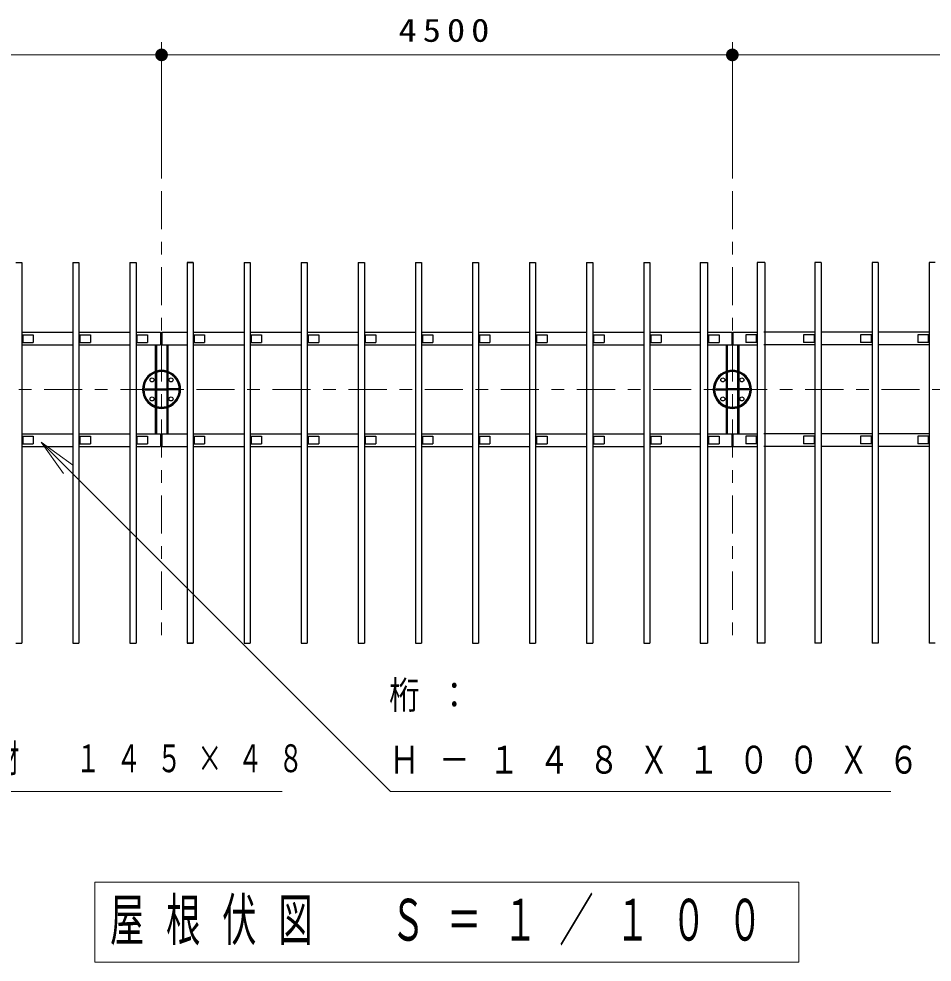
# Model space of a CAD drawing. Units: millimetres on the paper, with parts at other scales. Extents: x -365 to 10, y -38 to 257.
# Drawn here: x -295.8 to -223.8, y 131.9 to 206.2 of the extents above; entities that cross this region are included whole.
import ezdxf

# ---------------------------------------------------------------- set-up
doc = ezdxf.new("R2010")
doc.units = ezdxf.units.MM
doc.linetypes.add('USER2', pattern=[6, 3, -1, 1, -1])
doc.layers.add('LY_1', color=7, linetype='Continuous', lineweight=25)
doc.styles.add('ＭＳ ゴシック', font='')
doc.styles.get('ＭＳ ゴシック').set_extended_font_data('MS Gothic')

# ---------------------------------------------------------------- blocks, each defined once
blk = doc.blocks.new('filled_dot')
at = {"color": 0, "linetype": 'Continuous', "lineweight": -2, "const_width": 1.25}
blk.add_lwpolyline([(-0.625, 0, 1), (0.625, 0, 1)], format="xyb", close=True, dxfattribs=at)

msp = doc.modelspace()

# ---------------------------------------------------------------- linework, layer by layer
at = {"layer": 'LY_1', "lineweight": 13}
for p, q in [((-284.505, 193.658), (-284.505, 204.393)), ((-239.505, 193.658), (-239.505, 204.393)), ((-329.505, 203.393), (-284.505, 203.393)), ((-284.505, 203.393), (-239.505, 203.393)), ((-239.505, 203.393), (-194.505, 203.393)), ((-292.235, 170.383), (-294.003, 172.858)), ((-294.003, 172.858), (-291.528, 171.09)), ((-294.003, 172.858), (-291.881, 170.737)), ((-234.255, 138.174), (-289.755, 138.174)), ((-289.755, 138.174), (-289.755, 131.874)), ((-234.255, 131.874), (-234.255, 138.174)), ((-289.755, 131.874), (-234.255, 131.874))]:
    msp.add_line(p, q, dxfattribs=at)
at = {"layer": 'LY_1', "linetype": 'USER2', "lineweight": 13}
for p, q in [((-284.505, 192.658), (-284.505, 157.024)), ((-239.505, 192.658), (-239.505, 157.024)), ((-341.755, 177.024), (-182.255, 177.024))]:
    msp.add_line(p, q, dxfattribs=at)
at = {"layer": 'LY_1', "color": 40}
for p, q in [((-295.995, 187.024), (-295.515, 187.024)), ((-295.515, 187.024), (-295.515, 157.024)), ((-291.495, 187.024), (-291.495, 157.024)), ((-291.495, 187.024), (-291.015, 187.024)), ((-291.015, 187.024), (-291.015, 157.024)), ((-282.495, 187.024), (-282.495, 157.024)), ((-282.495, 187.024), (-282.015, 187.024)), ((-282.015, 187.024), (-282.015, 157.024)), ((-277.995, 187.024), (-277.995, 157.024)), ((-277.995, 187.024), (-277.515, 187.024)), ((-277.515, 187.024), (-277.515, 157.024)), ((-273.495, 187.024), (-273.495, 157.024)), ((-273.495, 187.024), (-273.015, 187.024)), ((-273.015, 187.024), (-273.015, 157.024)), ((-268.995, 187.024), (-268.995, 157.024)), ((-268.995, 187.024), (-268.515, 187.024)), ((-268.515, 187.024), (-268.515, 157.024)), ((-264.495, 187.024), (-264.495, 157.024)), ((-264.495, 187.024), (-264.015, 187.024)), ((-264.015, 187.024), (-264.015, 157.024)), ((-259.995, 187.024), (-259.995, 157.024)), ((-259.995, 187.024), (-259.515, 187.024)), ((-259.515, 187.024), (-259.515, 157.024)), ((-255.495, 187.024), (-255.495, 157.024)), ((-255.495, 187.024), (-255.015, 187.024)), ((-255.015, 187.024), (-255.015, 157.024)), ((-250.995, 187.024), (-250.995, 157.024)), ((-250.995, 187.024), (-250.515, 187.024)), ((-250.515, 187.024), (-250.515, 157.024)), ((-246.495, 187.024), (-246.495, 157.024)), ((-246.495, 187.024), (-246.015, 187.024)), ((-246.015, 187.024), (-246.015, 157.024)), ((-232.995, 187.024), (-232.995, 157.024)), ((-232.515, 187.024), (-232.995, 187.024)), ((-232.515, 187.024), (-232.515, 157.024)), ((-228.495, 187.024), (-228.495, 157.024)), ((-228.015, 187.024), (-228.495, 187.024)), ((-228.015, 187.024), (-228.015, 157.024)), ((-223.995, 187.024), (-223.995, 157.024)), ((-223.515, 187.024), (-223.995, 187.024)), ((-295.995, 157.024), (-295.515, 157.024)), ((-291.495, 157.024), (-291.015, 157.024)), ((-282.495, 157.024), (-282.015, 157.024)), ((-277.995, 157.024), (-277.515, 157.024)), ((-273.495, 157.024), (-273.015, 157.024)), ((-268.995, 157.024), (-268.515, 157.024)), ((-264.495, 157.024), (-264.015, 157.024)), ((-259.995, 157.024), (-259.515, 157.024)), ((-255.495, 157.024), (-255.015, 157.024)), ((-250.995, 157.024), (-250.515, 157.024)), ((-246.495, 157.024), (-246.015, 157.024)), ((-232.515, 157.024), (-232.995, 157.024)), ((-228.015, 157.024), (-228.495, 157.024)), ((-223.515, 157.024), (-223.995, 157.024))]:
    msp.add_line(p, q, dxfattribs=at)
at = {"layer": 'LY_1', "color": 4}
for p, q in [((-286.995, 187.024), (-286.995, 157.024)), ((-286.995, 187.024), (-286.515, 187.024)), ((-286.515, 187.024), (-286.515, 157.024)), ((-282.495, 187.024), (-282.495, 157.024)), ((-282.015, 187.024), (-282.495, 187.024)), ((-282.015, 187.024), (-282.015, 157.024)), ((-286.515, 181.524), (-284.58, 181.524)), ((-284.58, 181.524), (-284.58, 180.524)), ((-284.48, 181.524), (-284.48, 180.524)), ((-284.48, 181.524), (-282.495, 181.524)), ((-286.515, 180.524), (-284.58, 180.524)), ((-284.48, 180.524), (-282.495, 180.524)), ((-286.515, 173.524), (-284.58, 173.524)), ((-284.58, 173.524), (-284.58, 172.524)), ((-284.48, 173.524), (-282.495, 173.524)), ((-284.48, 173.524), (-284.48, 172.524)), ((-286.515, 172.524), (-284.58, 172.524)), ((-284.48, 172.524), (-282.495, 172.524)), ((-286.995, 157.024), (-286.515, 157.024)), ((-282.015, 157.024), (-282.495, 157.024))]:
    msp.add_line(p, q, dxfattribs=at)
at = {"layer": 'LY_1', "color": 150}
for p, q in [((-242.055, 187.024), (-242.055, 157.024)), ((-242.055, 187.024), (-241.455, 187.024)), ((-241.455, 187.024), (-241.455, 157.024)), ((-237.555, 187.024), (-237.555, 157.024)), ((-236.955, 187.024), (-237.555, 187.024)), ((-236.955, 187.024), (-236.955, 157.024)), ((-241.455, 181.524), (-239.555, 181.524)), ((-239.555, 181.524), (-239.555, 180.524)), ((-239.455, 181.524), (-239.455, 180.524)), ((-239.455, 181.524), (-237.555, 181.524)), ((-241.455, 180.524), (-239.555, 180.524)), ((-239.455, 180.524), (-237.555, 180.524)), ((-241.455, 173.524), (-239.555, 173.524)), ((-239.555, 173.524), (-239.555, 172.524)), ((-239.455, 173.524), (-237.555, 173.524)), ((-239.455, 173.524), (-239.455, 172.524)), ((-241.455, 172.524), (-239.555, 172.524)), ((-239.455, 172.524), (-237.555, 172.524)), ((-242.055, 157.024), (-241.455, 157.024)), ((-236.955, 157.024), (-237.555, 157.024))]:
    msp.add_line(p, q, dxfattribs=at)
at = {"layer": 'LY_1'}
for p, q in [((-295.515, 181.524), (-291.495, 181.524)), ((-291.015, 181.524), (-286.995, 181.524)), ((-282.015, 181.524), (-277.995, 181.524)), ((-277.515, 181.524), (-273.495, 181.524)), ((-273.015, 181.524), (-268.995, 181.524)), ((-268.515, 181.524), (-264.495, 181.524)), ((-264.015, 181.524), (-259.995, 181.524)), ((-259.515, 181.524), (-255.495, 181.524)), ((-255.015, 181.524), (-250.995, 181.524)), ((-250.515, 181.524), (-246.495, 181.524)), ((-246.015, 181.524), (-241.995, 181.524)), ((-232.995, 181.524), (-237.015, 181.524)), ((-228.495, 181.524), (-232.515, 181.524)), ((-223.995, 181.524), (-228.015, 181.524)), ((-295.515, 181.324), (-295.515, 180.724)), ((-295.515, 181.324), (-294.615, 181.324)), ((-295.515, 180.724), (-294.615, 180.724)), ((-295.445, 181.324), (-295.445, 180.724)), ((-294.615, 181.324), (-294.615, 180.724)), ((-291.015, 181.324), (-291.015, 180.724)), ((-291.015, 181.324), (-290.115, 181.324)), ((-291.015, 180.724), (-290.115, 180.724)), ((-290.945, 181.324), (-290.945, 180.724)), ((-290.115, 181.324), (-290.115, 180.724)), ((-286.515, 181.324), (-286.515, 180.724)), ((-286.515, 181.324), (-285.615, 181.324)), ((-286.515, 180.724), (-285.615, 180.724)), ((-286.445, 181.324), (-286.445, 180.724)), ((-285.615, 181.324), (-285.615, 180.724)), ((-282.015, 181.324), (-282.015, 180.724)), ((-282.015, 181.324), (-281.115, 181.324)), ((-282.015, 180.724), (-281.115, 180.724)), ((-281.945, 181.324), (-281.945, 180.724)), ((-281.115, 181.324), (-281.115, 180.724)), ((-277.515, 181.324), (-277.515, 180.724)), ((-277.515, 181.324), (-276.615, 181.324)), ((-277.515, 180.724), (-276.615, 180.724)), ((-277.445, 181.324), (-277.445, 180.724)), ((-276.615, 181.324), (-276.615, 180.724)), ((-273.015, 181.324), (-273.015, 180.724)), ((-273.015, 181.324), (-272.115, 181.324)), ((-273.015, 180.724), (-272.115, 180.724)), ((-272.945, 181.324), (-272.945, 180.724)), ((-272.115, 181.324), (-272.115, 180.724)), ((-268.515, 181.324), (-268.515, 180.724)), ((-268.515, 181.324), (-267.615, 181.324)), ((-268.515, 180.724), (-267.615, 180.724)), ((-268.445, 181.324), (-268.445, 180.724)), ((-267.615, 181.324), (-267.615, 180.724)), ((-264.015, 181.324), (-264.015, 180.724)), ((-264.015, 181.324), (-263.115, 181.324)), ((-264.015, 180.724), (-263.115, 180.724)), ((-263.945, 181.324), (-263.945, 180.724)), ((-263.115, 181.324), (-263.115, 180.724)), ((-259.515, 181.324), (-259.515, 180.724)), ((-259.515, 181.324), (-258.615, 181.324)), ((-259.515, 180.724), (-258.615, 180.724)), ((-259.445, 181.324), (-259.445, 180.724)), ((-258.615, 181.324), (-258.615, 180.724)), ((-255.015, 181.324), (-255.015, 180.724)), ((-255.015, 181.324), (-254.115, 181.324)), ((-255.015, 180.724), (-254.115, 180.724)), ((-254.945, 181.324), (-254.945, 180.724)), ((-254.115, 181.324), (-254.115, 180.724)), ((-250.515, 181.324), (-250.515, 180.724)), ((-250.515, 181.324), (-249.615, 181.324)), ((-250.515, 180.724), (-249.615, 180.724)), ((-250.445, 181.324), (-250.445, 180.724)), ((-249.615, 181.324), (-249.615, 180.724)), ((-246.015, 181.324), (-246.015, 180.724)), ((-246.015, 181.324), (-245.115, 181.324)), ((-246.015, 180.724), (-245.115, 180.724)), ((-245.945, 181.324), (-245.945, 180.724)), ((-245.115, 181.324), (-245.115, 180.724)), ((-241.455, 181.324), (-241.455, 180.724)), ((-241.455, 181.324), (-240.555, 181.324)), ((-241.455, 180.724), (-240.555, 180.724)), ((-241.385, 181.324), (-241.385, 180.724)), ((-240.555, 181.324), (-240.555, 180.724)), ((-238.455, 181.324), (-238.455, 180.724)), ((-237.555, 181.324), (-238.455, 181.324)), ((-237.555, 180.724), (-238.455, 180.724)), ((-237.625, 181.324), (-237.625, 180.724)), ((-237.555, 181.324), (-237.555, 180.724)), ((-233.895, 181.324), (-233.895, 180.724)), ((-232.995, 181.324), (-233.895, 181.324)), ((-232.995, 180.724), (-233.895, 180.724)), ((-233.065, 181.324), (-233.065, 180.724)), ((-232.995, 181.324), (-232.995, 180.724)), ((-229.395, 181.324), (-229.395, 180.724)), ((-228.495, 181.324), (-229.395, 181.324)), ((-228.495, 180.724), (-229.395, 180.724)), ((-228.565, 181.324), (-228.565, 180.724)), ((-228.495, 181.324), (-228.495, 180.724)), ((-224.895, 181.324), (-224.895, 180.724)), ((-223.995, 181.324), (-224.895, 181.324)), ((-223.995, 180.724), (-224.895, 180.724)), ((-224.065, 181.324), (-224.065, 180.724)), ((-223.995, 181.324), (-223.995, 180.724)), ((-295.515, 180.524), (-291.495, 180.524)), ((-291.015, 180.524), (-286.995, 180.524)), ((-285.005, 180.524), (-285.005, 173.524)), ((-284.915, 180.524), (-284.915, 173.524)), ((-284.095, 180.524), (-284.095, 173.524)), ((-284.005, 180.524), (-284.005, 173.524)), ((-282.015, 180.524), (-277.995, 180.524)), ((-277.515, 180.524), (-273.495, 180.524)), ((-273.015, 180.524), (-268.995, 180.524)), ((-268.515, 180.524), (-264.495, 180.524)), ((-264.015, 180.524), (-259.995, 180.524)), ((-259.515, 180.524), (-255.495, 180.524)), ((-255.015, 180.524), (-250.995, 180.524)), ((-250.515, 180.524), (-246.495, 180.524)), ((-246.015, 180.524), (-241.995, 180.524)), ((-240.005, 180.524), (-240.005, 173.524)), ((-239.915, 180.524), (-239.915, 173.524)), ((-239.095, 180.524), (-239.095, 173.524)), ((-239.005, 180.524), (-239.005, 173.524)), ((-232.995, 180.524), (-237.015, 180.524)), ((-228.495, 180.524), (-232.515, 180.524)), ((-223.995, 180.524), (-228.015, 180.524)), ((-285.805, 177.069), (-285.805, 176.979)), ((-285.805, 177.069), (-285.005, 177.069)), ((-285.805, 176.979), (-285.005, 176.979)), ((-284.915, 177.069), (-284.095, 177.069)), ((-284.915, 176.979), (-284.095, 176.979)), ((-283.205, 177.069), (-284.005, 177.069)), ((-283.205, 176.979), (-284.005, 176.979)), ((-283.205, 177.069), (-283.205, 176.979)), ((-240.805, 177.069), (-240.805, 176.979)), ((-240.805, 177.069), (-240.005, 177.069)), ((-240.805, 176.979), (-240.005, 176.979)), ((-239.095, 177.069), (-239.915, 177.069)), ((-239.095, 176.979), (-239.915, 176.979)), ((-238.205, 177.069), (-239.005, 177.069)), ((-238.205, 176.979), (-239.005, 176.979)), ((-238.205, 177.069), (-238.205, 176.979)), ((-295.515, 173.524), (-291.495, 173.524)), ((-295.515, 173.324), (-295.515, 172.724)), ((-295.515, 173.324), (-294.615, 173.324)), ((-295.445, 173.324), (-295.445, 172.724)), ((-294.615, 173.324), (-294.615, 172.724)), ((-291.015, 173.524), (-286.995, 173.524)), ((-291.015, 173.324), (-291.015, 172.724)), ((-291.015, 173.324), (-290.115, 173.324)), ((-290.945, 173.324), (-290.945, 172.724)), ((-290.115, 173.324), (-290.115, 172.724)), ((-286.515, 173.324), (-286.515, 172.724)), ((-286.515, 173.324), (-285.615, 173.324)), ((-286.445, 173.324), (-286.445, 172.724)), ((-285.615, 173.324), (-285.615, 172.724)), ((-282.015, 173.524), (-277.995, 173.524)), ((-282.015, 173.324), (-282.015, 172.724)), ((-282.015, 173.324), (-281.115, 173.324)), ((-281.945, 173.324), (-281.945, 172.724)), ((-281.115, 173.324), (-281.115, 172.724)), ((-277.515, 173.524), (-273.495, 173.524)), ((-277.515, 173.324), (-277.515, 172.724)), ((-277.515, 173.324), (-276.615, 173.324)), ((-277.445, 173.324), (-277.445, 172.724)), ((-276.615, 173.324), (-276.615, 172.724)), ((-273.015, 173.524), (-268.995, 173.524)), ((-273.015, 173.324), (-273.015, 172.724)), ((-273.015, 173.324), (-272.115, 173.324)), ((-272.945, 173.324), (-272.945, 172.724)), ((-272.115, 173.324), (-272.115, 172.724)), ((-268.515, 173.524), (-264.495, 173.524)), ((-268.515, 173.324), (-268.515, 172.724)), ((-268.515, 173.324), (-267.615, 173.324)), ((-268.445, 173.324), (-268.445, 172.724)), ((-267.615, 173.324), (-267.615, 172.724)), ((-264.015, 173.524), (-259.995, 173.524)), ((-264.015, 173.324), (-264.015, 172.724)), ((-264.015, 173.324), (-263.115, 173.324)), ((-263.945, 173.324), (-263.945, 172.724)), ((-263.115, 173.324), (-263.115, 172.724)), ((-259.515, 173.524), (-255.495, 173.524)), ((-259.515, 173.324), (-259.515, 172.724)), ((-259.515, 173.324), (-258.615, 173.324)), ((-259.445, 173.324), (-259.445, 172.724)), ((-258.615, 173.324), (-258.615, 172.724)), ((-255.015, 173.524), (-250.995, 173.524)), ((-255.015, 173.324), (-255.015, 172.724)), ((-255.015, 173.324), (-254.115, 173.324)), ((-254.945, 173.324), (-254.945, 172.724)), ((-254.115, 173.324), (-254.115, 172.724)), ((-250.515, 173.524), (-246.495, 173.524)), ((-250.515, 173.324), (-250.515, 172.724)), ((-250.515, 173.324), (-249.615, 173.324)), ((-250.445, 173.324), (-250.445, 172.724)), ((-249.615, 173.324), (-249.615, 172.724)), ((-246.015, 173.524), (-241.995, 173.524)), ((-246.015, 173.324), (-246.015, 172.724)), ((-246.015, 173.324), (-245.115, 173.324)), ((-245.945, 173.324), (-245.945, 172.724)), ((-245.115, 173.324), (-245.115, 172.724)), ((-241.455, 173.324), (-241.455, 172.724)), ((-241.455, 173.324), (-240.555, 173.324)), ((-241.385, 173.324), (-241.385, 172.724)), ((-240.555, 173.324), (-240.555, 172.724)), ((-238.455, 173.324), (-238.455, 172.724)), ((-237.555, 173.324), (-238.455, 173.324)), ((-237.625, 173.324), (-237.625, 172.724)), ((-237.555, 173.324), (-237.555, 172.724)), ((-232.995, 173.524), (-237.015, 173.524)), ((-233.895, 173.324), (-233.895, 172.724)), ((-232.995, 173.324), (-233.895, 173.324)), ((-233.065, 173.324), (-233.065, 172.724)), ((-232.995, 173.324), (-232.995, 172.724)), ((-228.495, 173.524), (-232.515, 173.524)), ((-229.395, 173.324), (-229.395, 172.724)), ((-228.495, 173.324), (-229.395, 173.324)), ((-228.565, 173.324), (-228.565, 172.724)), ((-228.495, 173.324), (-228.495, 172.724)), ((-223.995, 173.524), (-228.015, 173.524)), ((-224.895, 173.324), (-224.895, 172.724)), ((-223.995, 173.324), (-224.895, 173.324)), ((-224.065, 173.324), (-224.065, 172.724)), ((-223.995, 173.324), (-223.995, 172.724)), ((-295.515, 172.724), (-294.615, 172.724)), ((-295.515, 172.524), (-291.495, 172.524)), ((-291.015, 172.724), (-290.115, 172.724)), ((-291.015, 172.524), (-286.995, 172.524)), ((-286.515, 172.724), (-285.615, 172.724)), ((-282.015, 172.724), (-281.115, 172.724)), ((-282.015, 172.524), (-277.995, 172.524)), ((-277.515, 172.724), (-276.615, 172.724)), ((-277.515, 172.524), (-273.495, 172.524)), ((-273.015, 172.724), (-272.115, 172.724)), ((-273.015, 172.524), (-268.995, 172.524)), ((-268.515, 172.724), (-267.615, 172.724)), ((-268.515, 172.524), (-264.495, 172.524)), ((-264.015, 172.724), (-263.115, 172.724)), ((-264.015, 172.524), (-259.995, 172.524)), ((-259.515, 172.724), (-258.615, 172.724)), ((-259.515, 172.524), (-255.495, 172.524)), ((-255.015, 172.724), (-254.115, 172.724)), ((-255.015, 172.524), (-250.995, 172.524)), ((-250.515, 172.724), (-249.615, 172.724)), ((-250.515, 172.524), (-246.495, 172.524)), ((-246.015, 172.724), (-245.115, 172.724)), ((-246.015, 172.524), (-241.995, 172.524)), ((-241.455, 172.724), (-240.555, 172.724)), ((-237.555, 172.724), (-238.455, 172.724)), ((-232.995, 172.524), (-237.015, 172.524)), ((-232.995, 172.724), (-233.895, 172.724)), ((-228.495, 172.524), (-232.515, 172.524)), ((-228.495, 172.724), (-229.395, 172.724)), ((-223.995, 172.524), (-228.015, 172.524)), ((-223.995, 172.724), (-224.895, 172.724))]:
    msp.add_line(p, q, dxfattribs=at)
at = {"layer": 'LY_1', "lineweight": 13}
for points in [[(-294.003, 172.858), (-266.464, 145.319), (-227.021, 145.319)], [(-340.659, 159.461), (-326.517, 145.319), (-274.994, 145.319)]]:
    msp.add_lwpolyline(points, dxfattribs=at)
at = {"layer": 'LY_1'}
for centre in [(-285.255, 177.774), (-283.755, 177.774), (-240.255, 177.774), (-238.755, 177.774), (-285.255, 176.274), (-283.755, 176.274), (-240.255, 176.274), (-238.755, 176.274)]:
    msp.add_circle(centre, 0.16, dxfattribs=at)
for centre, radius, start, end in [((-284.505, 177.024), 1.5, 74.13835, 105.86407), ((-284.505, 177.024), 1.45, 73.5749, 106.42512), ((-239.505, 177.024), 1.5, 74.13593, 105.86165), ((-239.505, 177.024), 1.45, 73.57488, 106.4251), ((-284.505, 177.024), 1.5, 109.47122, 250.52878), ((-284.505, 177.024), 1.45, 110.17125, 249.82873), ((-284.505, 177.024), 1.4, 110.92484, 249.07514), ((-284.505, 177.024), 1.4, 72.97073, 107.02929), ((-284.505, 177.024), 1.5, 289.47122, 70.52878), ((-284.505, 177.024), 1.45, 290.17123, 69.82871), ((-284.505, 177.024), 1.4, 290.92482, 69.07512), ((-239.505, 177.024), 1.5, 109.47122, 250.52878), ((-239.505, 177.024), 1.45, 110.17129, 249.82877), ((-239.505, 177.024), 1.4, 110.92488, 249.07518), ((-239.505, 177.024), 1.4, 72.97071, 107.02927), ((-239.505, 177.024), 1.5, 289.47122, 70.52878), ((-239.505, 177.024), 1.45, 290.17127, 69.82875), ((-239.505, 177.024), 1.4, 290.92486, 69.07516), ((-284.505, 177.024), 1.4, 252.97071, 287.02927), ((-284.505, 177.024), 1.45, 253.57488, 286.4251), ((-284.505, 177.024), 1.5, 254.13593, 285.86165), ((-239.505, 177.024), 1.4, 252.97073, 287.02929), ((-239.505, 177.024), 1.45, 253.5749, 286.42512), ((-239.505, 177.024), 1.5, 254.13835, 285.86407)]:
    msp.add_arc(centre, radius, start, end, dxfattribs=at)

# ---------------------------------------------------------------- block references
at = {"layer": 'LY_1', "lineweight": 13, "xscale": 0.4, "yscale": 0.4}
for p in [(-284.505, 203.393), (-239.505, 203.393)]:
    msp.add_blockref('filled_dot', p, dxfattribs=at)
at = {"layer": 'LY_1', "lineweight": 13, "xscale": 0.4, "yscale": 0.4, "rotation": 180}
msp.add_blockref('filled_dot', (-284.505, 203.393), dxfattribs=at)

# ---------------------------------------------------------------- texts
at = {"layer": 'LY_1', "style": 'ＭＳ ゴシック'}
for s, insert, char_height, attachment_point in [('\\T1.33;\\W1.15;4500', (-262.005, 204.393), 1.833, 8), ('\\T1.64;\\W0.8;桁：', (-266.563, 152.819), 2.199, 4), ('\\T1.64;\\W0.65;木質樹脂アルミ複合材\u3000１４５×４８', (-326.44, 147.819), 2.199, 4), ('\\T1.64;\\W0.8;Ｈ－１４８Ｘ１００Ｘ６Ｘ９', (-266.563, 147.819), 2.199, 4), ('\\T1.64;\\W0.6;屋根伏図\u3000Ｓ＝１／１００', (-262.005, 135.024), 3.299, 5)]:
    msp.add_mtext(s, dxfattribs=dict(at, insert=insert, char_height=char_height, attachment_point=attachment_point))

doc.saveas('drawing.dxf')
